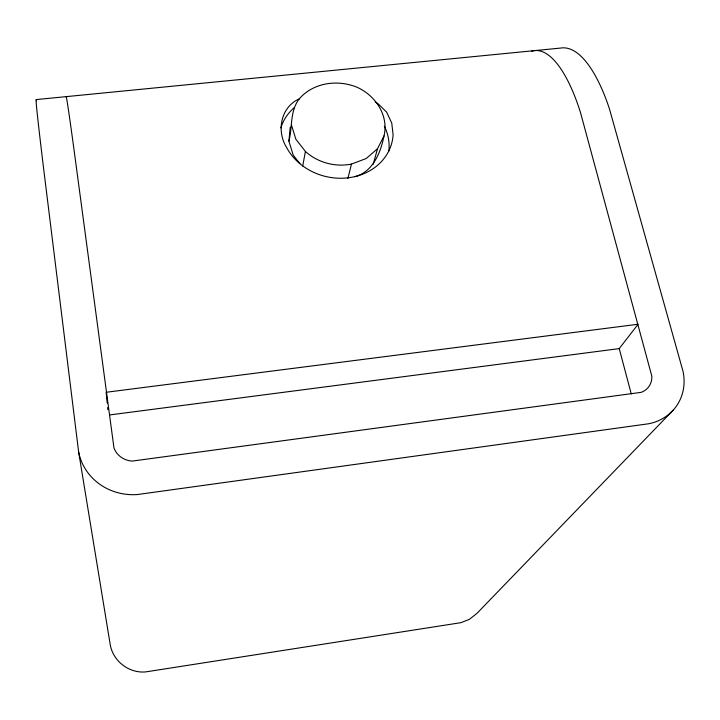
<?xml version="1.0" encoding="UTF-8"?>
<svg xmlns="http://www.w3.org/2000/svg" width="720" height="720" viewBox="0 0 720 720"><rect width="100%" height="100%" fill="white"/><g stroke="black" fill="none" stroke-linecap="round" stroke-linejoin="round"><path stroke-width="1.08" d="M354.897 176.724C372.96 171.81 380.691 152.685 384.003 135.936C388.926 115.56 375.606 95.679 357.336 87.381C338.013 79.326 314.019 82.341 299.664 98.37C289.692 110.628 292.608 126.729 288.909 141.156L293.157 155.016L299.844 163.629M288.909 141.156L290.241 127.188M302.715 166.032L305.406 151.452L295.848 139.194L291.51 125.109M347.913 178.452L351.459 164.097L366.219 158.517L377.514 148.716L384.003 135.936M373.221 164.304L377.514 148.716M109.467 414.963L619.227 348.606L638.1 324.243L106.155 392.274L107.208 403.146M673.119 410.229L477.036 613.296L469.332 619.389L460.845 622.683L146.061 671.85C129.474 673.722 113.175 661.347 110.286 644.976L78.642 451.98L43.596 168.408A157.446 1.557 82.7 0 1 36.387 100.809M299.403 98.793C280.836 106.911 276.282 130.824 286.479 147.249A56.394 48.807 12.8 0 0 347.868 177.84A56.394 48.807 12.8 0 0 393.111 134.901L391.761 123.102L386.64 112.149L377.946 103.617L375.147 101.934M36.063 99.594L560.691 48.06A149.391 50.517 84.7 0 1 609.471 108.954L683.028 371.34A53.694 47.187 33.8 0 1 648.846 423.738L137.538 494.523A55.953 52.74 -5.5 0 1 78.642 451.98M619.227 348.606L631.26 393.939M107.622 407.493L107.829 409.671M66.033 96.642A156.978 1.566 82.8 0 1 76.059 164.997L113.976 447.993A21.024 19.818 -5.5 0 0 132.192 461.088L641.151 392.355A20.178 17.73 33.7 0 0 651.834 376.191L580.347 112.014A149.805 47.961 84.6 0 0 531.711 51.156M280.836 127.908A55.404 48.159 12.8 0 1 294.147 107.712M384.345 126.171A55.404 48.159 12.8 0 1 388.845 151.047M351.459 164.097A47.277 40.851 12.8 0 1 305.406 151.452"/></g></svg>
